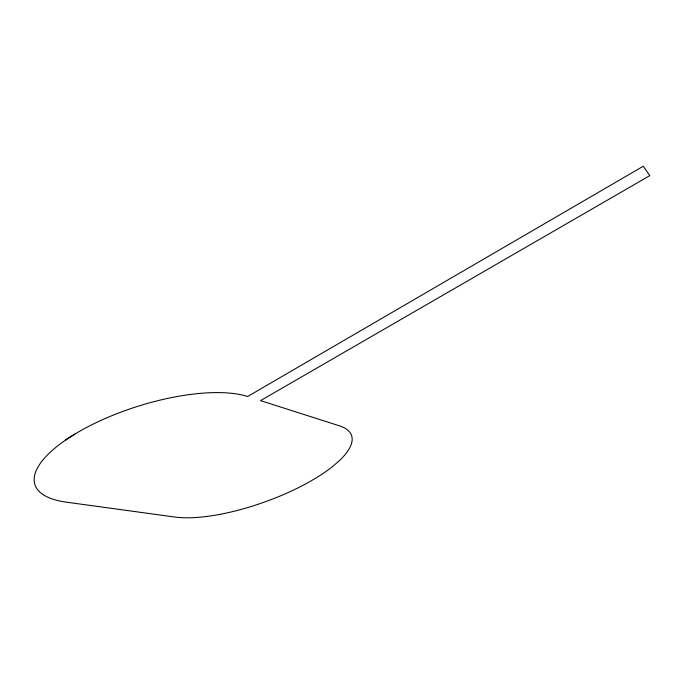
<?xml version="1.0" encoding="UTF-8"?>
<svg xmlns="http://www.w3.org/2000/svg" width="684" height="684" viewBox="0 0 684 684"><rect width="100%" height="100%" fill="white"/><g stroke="black" fill="none" stroke-linecap="round" stroke-linejoin="round"><path stroke-width="1.03" d="M75.001 434.015L63.185 441.761A121.23 43.477 -17.6 0 0 66.151 502.124L174.839 517.044A104.78 33.661 -19.6 0 0 260.972 503.304L272.822 498.961A104.78 33.661 -19.6 0 0 332.484 466.616L339.187 460.836A104.78 33.661 -19.6 0 0 339.384 425.807L260.544 400.627L649.8 175.626L643.242 166.255L247.625 396.506A121.23 43.477 -17.6 0 0 75.001 434.015L65.365 439.838L65.938 439.957"/></g></svg>
